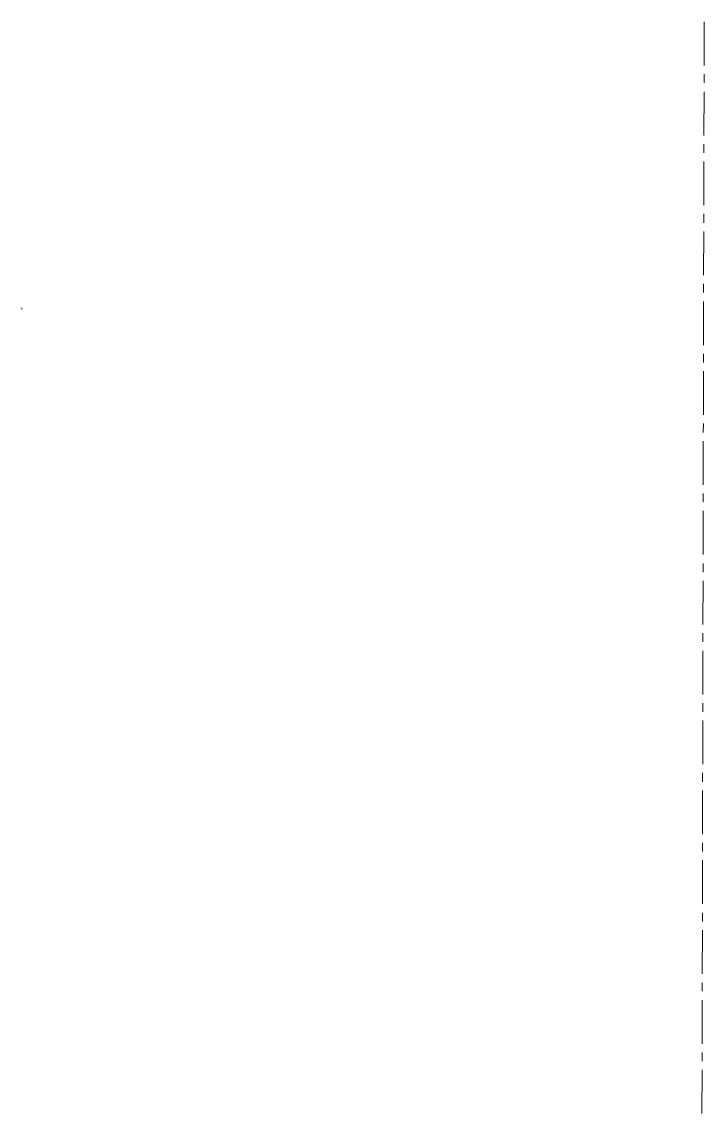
# Model space of a CAD drawing. Header units: inches. Extents: x 0 to 39.1, y -46.1 to 16.5.
import ezdxf

# ---------------------------------------------------------------- set-up
doc = ezdxf.new("R2010")
doc.units = ezdxf.units.IN
doc.header["$MEASUREMENT"] = 0
doc.linetypes.add('ACAD_ISO02W100', pattern=[15, 12, -3])
doc.linetypes.add('CENTERX2', pattern=[4, 2.5, -0.5, 0.5, -0.5])
doc.layers.get('0').update_dxf_attribs({"true_color": 0xc2ced6})

msp = doc.modelspace()

# ---------------------------------------------------------------- linework, layer by layer
at = {"linetype": 'CENTERX2', "lineweight": 13, "extrusion": (0, 0, -1)}
msp.add_line((39.062, 16.457), (38.938, -46.075), dxfattribs=at)
at = {"linetype": 'ACAD_ISO02W100', "lineweight": 13, "extrusion": (0, -1, 0)}
msp.add_line((0, 0, 166.605), (0, 0.09), dxfattribs=at)

doc.saveas('drawing.dxf')
